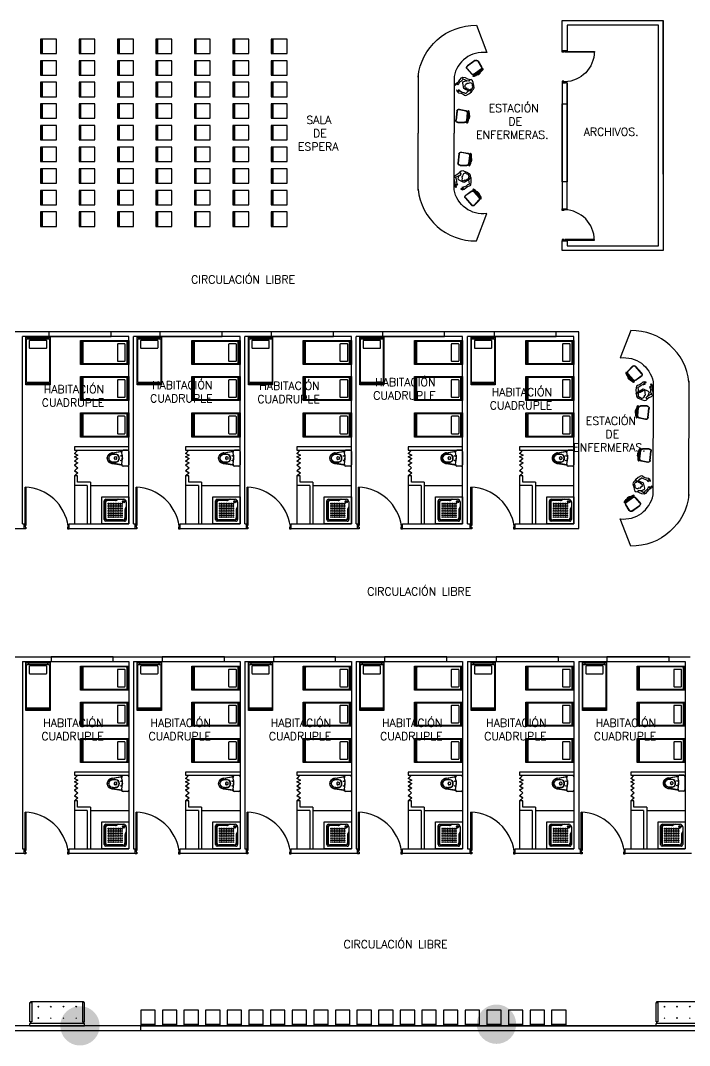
# Model space of a CAD drawing. Header units: metres. Extents: x -24 to 527, y -154 to 95.
# Drawn here: x 165.71 to 186.59, y -107.07 to -75.06 of the extents above; entities that cross this region are included whole.
import ezdxf

# ---------------------------------------------------------------- set-up
doc = ezdxf.new("R2010")
doc.units = ezdxf.units.M
doc.header["$MEASUREMENT"] = 0
for name, color, linetype in [('AN-TEXTO', 3, 'Continuous'), ('AR-MOBILIRIO', 1, 'Continuous'), ('AR-MUROS', 6, 'Continuous'), ('AR-PUERTAS', 2, 'Continuous'), ('AR-VENTANAS', 2, 'Continuous'), ('MOBILIARIO', 42, 'Continuous')]:
    doc.layers.add(name, color=color, linetype=linetype)
doc.layers.add('EQUIPO', color=1, linetype='Continuous', lineweight=0)
doc.styles.add('REGULAR-2.5', font='romans.shx', dxfattribs={"height": 2.5})

# ---------------------------------------------------------------- blocks, each defined once
blk = doc.blocks.new('AR-ESTACION DE ENFERMERAS')
at = {"layer": 'AR-MOBILIRIO'}
for p, q in [((-1.792, 3.363), (-1.792, 1.567)), ((-0.584, 2.259), (-0.616, 1.969)), ((-0.575, 2.257), (-0.606, 1.968)), ((-0.508, 2.307), (-0.304, 2.266)), ((-0.506, 2.317), (-0.302, 2.276)), ((-0.258, 2.205), (-0.286, 1.956)), ((-0.248, 2.203), (-0.276, 1.955)), ((-0.234, 2.041), (-0.266, 2.044)), ((-0.235, 2.036), (-0.266, 2.039)), ((-0.253, 2.118), (-0.262, 2.039)), ((-0.229, 2.075), (-0.262, 2.079)), ((-0.226, 2.115), (-0.258, 2.119)), ((-0.226, 2.11), (-0.258, 2.114)), ((-0.248, 2.118), (-0.257, 2.038)), ((-0.243, 2.117), (-0.252, 2.038)), ((-0.238, 2.117), (-0.247, 2.037)), ((-0.233, 2.116), (-0.242, 2.037)), ((-0.228, 2.116), (-0.237, 2.036)), ((-0.551, 1.905), (-0.343, 1.905)), ((-0.551, 1.895), (-0.343, 1.895)), ((-1.792, -0.23), (-1.792, 1.566)), ((-0.44, 0.968), (-0.236, 0.927)), ((-0.438, 0.977), (-0.235, 0.937)), ((-0.517, 0.919), (-0.549, 0.63)), ((-0.507, 0.918), (-0.539, 0.629)), ((-0.191, 0.865), (-0.218, 0.616)), ((-0.181, 0.864), (-0.208, 0.615)), ((-0.167, 0.697), (-0.199, 0.7)), ((-0.166, 0.702), (-0.198, 0.705)), ((-0.185, 0.779), (-0.194, 0.7)), ((-0.161, 0.736), (-0.194, 0.74)), ((-0.158, 0.771), (-0.191, 0.775)), ((-0.158, 0.776), (-0.19, 0.78)), ((-0.18, 0.779), (-0.189, 0.699)), ((-0.175, 0.778), (-0.184, 0.698)), ((-0.17, 0.777), (-0.179, 0.698)), ((-0.165, 0.777), (-0.174, 0.697)), ((-0.16, 0.776), (-0.169, 0.697)), ((-0.483, 0.566), (-0.275, 0.566)), ((-0.483, 0.556), (-0.275, 0.556)), ((-0.307, -0.367), (-0.138, -0.245)), ((-0.301, -0.375), (-0.132, -0.254)), ((-0.056, -0.262), (0.108, -0.451)), ((-0.048, -0.255), (0.115, -0.445)), ((0.032, -0.299), (0.007, -0.32)), ((0.035, -0.302), (0.011, -0.323)), ((0.011, -0.316), (0.063, -0.377)), ((0.015, -0.313), (0.067, -0.374)), ((0.019, -0.31), (0.071, -0.37)), ((0.022, -0.307), (0.075, -0.367)), ((0.026, -0.303), (0.078, -0.364)), ((0.03, -0.3), (0.082, -0.361)), ((-0.317, -0.464), (-0.126, -0.684)), ((-0.31, -0.458), (-0.119, -0.678)), ((-0.035, -0.68), (0.106, -0.527)), ((-0.028, -0.687), (0.113, -0.534)), ((0.059, -0.328), (0.034, -0.35)), ((0.081, -0.355), (0.056, -0.376)), ((0.084, -0.359), (0.06, -0.38))]:
    blk.add_line(p, q, dxfattribs=at)
at = {"layer": 'AR-MOBILIRIO', "linetype": 'ByBlock'}
for p, q in [((-0.539, 0.304), (-0.499, 0.332)), ((-0.453, 0.374), (-0.499, 0.332)), ((-0.499, 0.332), (-0.467, 0.322)), ((-0.467, 0.322), (-0.454, 0.293)), ((-0.39, 0.387), (-0.453, 0.374)), ((-0.34, 0.369), (-0.39, 0.387)), ((-0.261, 0.333), (-0.34, 0.369)), ((-0.186, 0.298), (-0.261, 0.333)), ((-0.672, 0.172), (-0.662, 0.218)), ((-0.652, 0.09), (-0.672, 0.172)), ((-0.662, 0.218), (-0.609, 0.269)), ((-0.632, 0.021), (-0.652, 0.09)), ((-0.642, 0.191), (-0.61, 0.17)), ((-0.637, -0.018), (-0.632, 0.021)), ((-0.612, 0.191), (-0.63, 0.185)), ((-0.559, 0.213), (-0.612, 0.191)), ((-0.61, 0.17), (-0.602, 0.118)), ((-0.609, 0.269), (-0.539, 0.304)), ((-0.602, 0.118), (-0.598, 0.08)), ((-0.598, 0.08), (-0.597, 0.04)), ((-0.597, 0.04), (-0.581, -0.004)), ((-0.494, 0.247), (-0.559, 0.213)), ((-0.546, 0.126), (-0.532, 0.191)), ((-0.515, 0.095), (-0.546, 0.126)), ((-0.532, 0.191), (-0.499, 0.25)), ((-0.361, 0.023), (-0.515, 0.095)), ((-0.454, 0.293), (-0.494, 0.247)), ((-0.405, 0.23), (-0.431, 0.203)), ((-0.431, 0.203), (-0.422, 0.15)), ((-0.422, 0.15), (-0.424, 0.105)), ((-0.424, 0.105), (-0.393, 0.085)), ((-0.399, 0.259), (-0.405, 0.23)), ((-0.378, 0.293), (-0.399, 0.259)), ((-0.393, 0.085), (-0.372, 0.064)), ((-0.336, 0.314), (-0.378, 0.293)), ((-0.315, 0.048), (-0.361, 0.023)), ((-0.345, 0.093), (-0.332, 0.111)), ((-0.342, 0.066), (-0.345, 0.093)), ((-0.308, 0.319), (-0.336, 0.314)), ((-0.332, 0.111), (-0.305, 0.09)), ((-0.218, 0.103), (-0.315, 0.048)), ((-0.279, 0.296), (-0.308, 0.319)), ((-0.305, 0.09), (-0.279, 0.108)), ((-0.259, 0.282), (-0.279, 0.296)), ((-0.279, 0.108), (-0.274, 0.131)), ((-0.274, 0.131), (-0.246, 0.132)), ((-0.232, 0.285), (-0.259, 0.282)), ((-0.246, 0.132), (-0.245, 0.15)), ((-0.245, 0.15), (-0.215, 0.138)), ((-0.224, 0.256), (-0.232, 0.285)), ((-0.21, 0.253), (-0.224, 0.256)), ((-0.221, 0.189), (-0.204, 0.206)), ((-0.202, 0.173), (-0.221, 0.189)), ((-0.215, 0.138), (-0.202, 0.173)), ((-0.177, 0.16), (-0.215, 0.104)), ((-0.215, 0.104), (-0.212, 0.039)), ((-0.212, 0.039), (-0.204, -0.009)), ((-0.204, 0.206), (-0.21, 0.253)), ((-0.159, 0.255), (-0.186, 0.298)), ((-0.14, 0.157), (-0.177, 0.16)), ((-0.156, 0.209), (-0.159, 0.255)), ((-0.138, 0.158), (-0.156, 0.209)), ((-0.151, -0.059), (-0.134, 0.052)), ((-0.134, 0.052), (-0.14, 0.157)), ((-0.641, -0.082), (-0.637, -0.018)), ((-0.61, -0.141), (-0.641, -0.082)), ((-0.605, -0.034), (-0.614, -0.07)), ((-0.614, -0.07), (-0.609, -0.106)), ((-0.605, -0.119), (-0.61, -0.141)), ((-0.609, -0.106), (-0.605, -0.119)), ((-0.591, -0.033), (-0.605, -0.034)), ((-0.571, -0.055), (-0.591, -0.033)), ((-0.581, -0.004), (-0.565, -0.044)), ((-0.565, -0.044), (-0.571, -0.055)), ((-0.44, -0.172), (-0.457, -0.176)), ((-0.457, -0.176), (-0.457, -0.186)), ((-0.457, -0.186), (-0.403, -0.199)), ((-0.397, -0.174), (-0.44, -0.172)), ((-0.386, -0.119), (-0.427, -0.13)), ((-0.427, -0.13), (-0.426, -0.136)), ((-0.426, -0.136), (-0.387, -0.146)), ((-0.403, -0.199), (-0.354, -0.185)), ((-0.38, -0.153), (-0.397, -0.174)), ((-0.387, -0.146), (-0.38, -0.153)), ((-0.347, -0.113), (-0.386, -0.119)), ((-0.354, -0.185), (-0.308, -0.141)), ((-0.297, -0.089), (-0.347, -0.113)), ((-0.308, -0.141), (-0.247, -0.104)), ((-0.252, -0.053), (-0.297, -0.089)), ((-0.208, -0.033), (-0.252, -0.053)), ((-0.247, -0.104), (-0.185, -0.084)), ((-0.2, -0.03), (-0.208, -0.033)), ((-0.204, -0.009), (-0.2, -0.03)), ((-0.185, -0.084), (-0.151, -0.059))]:
    blk.add_line(p, q, dxfattribs=at)
at = {"layer": 'AR-MOBILIRIO'}
for points in [[(-1.792, 3.317, -0.388962), (0.028, 4.934), (0.354, 4.08, 0.39649), (-0.672, 3.332), (-0.671, 1.567)], [(-1.792, -0.184, 0.388962), (0.028, -1.801), (0.354, -0.947, -0.39649), (-0.672, -0.199), (-0.671, 1.566)]]:
    blk.add_lwpolyline(points, format="xyb", dxfattribs=at)
at = {"layer": 'AR-MOBILIRIO', "linetype": 'ByBlock'}
for points in [[(-0.626, 3.064), (-0.648, 3.054), (-0.619, 3.115), (-0.566, 3.15), (-0.531, 3.17), (-0.488, 3.228), (-0.436, 3.294), (-0.393, 3.313), (-0.32, 3.302), (-0.25, 3.267), (-0.204, 3.253), (-0.142, 3.242)], [(-0.204, 3.253), (-0.192, 3.221), (-0.208, 3.193), (-0.268, 3.197), (-0.335, 3.228), (-0.385, 3.257), (-0.4, 3.268), (-0.402, 3.281), (-0.399, 3.243), (-0.436, 3.205), (-0.464, 3.179), (-0.496, 3.154), (-0.521, 3.115), (-0.543, 3.078), (-0.556, 3.076), (-0.55, 3.105), (-0.559, 3.115), (-0.593, 3.101), (-0.619, 3.075), (-0.626, 3.064)], [(-0.216, 2.89), (-0.318, 2.934), (-0.366, 2.956), (-0.401, 3.122), (-0.396, 3.165), (-0.336, 3.194), (-0.269, 3.202)], [(-0.124, 2.86), (-0.094, 2.906), (-0.059, 2.935), (-0.041, 2.983), (-0.058, 3.064), (-0.078, 3.148), (-0.094, 3.199), (-0.142, 3.242)], [(-0.582, 2.911), (-0.591, 2.906), (-0.568, 2.855), (-0.527, 2.824), (-0.464, 2.815), (-0.398, 2.789), (-0.345, 2.751), (-0.304, 2.739), (-0.205, 2.793), (-0.126, 2.861), (-0.145, 2.892), (-0.214, 2.889)], [(-0.214, 2.889), (-0.263, 2.847), (-0.297, 2.812), (-0.311, 2.796), (-0.318, 2.8), (-0.36, 2.823), (-0.417, 2.837), (-0.466, 2.862), (-0.494, 2.89), (-0.527, 2.916), (-0.532, 2.911), (-0.516, 2.874), (-0.518, 2.864), (-0.545, 2.865), (-0.569, 2.9), (-0.582, 2.911)], [(-0.32, 2.966), (-0.301, 2.985), (-0.278, 2.986), (-0.279, 2.951), (-0.248, 2.942), (-0.227, 2.951), (-0.21, 2.93), (-0.194, 2.94), (-0.187, 2.909), (-0.15, 2.92), (-0.149, 2.945), (-0.126, 2.942), (-0.092, 2.975), (-0.098, 2.987), (-0.079, 3.012), (-0.098, 3.031), (-0.099, 3.056), (-0.098, 3.093), (-0.119, 3.112), (-0.162, 3.133), (-0.201, 3.129), (-0.228, 3.116), (-0.265, 3.121), (-0.302, 3.081), (-0.339, 3.055), (-0.336, 3.019), (-0.34, 2.99)]]:
    blk.add_lwpolyline(points, dxfattribs=at)
at = {"layer": 'AR-MOBILIRIO'}
for centre, radius, start, end in [((-0.871, 2.148), 0.646, 336.7176, 10.5405), ((-0.206, 2.055), 0.0305, 272.5051, 304.8395), ((-0.202, 2.089), 0.0305, 42.2784, 74.6625), ((-0.804, 0.809), 0.646, 336.7176, 10.5405), ((-0.138, 0.716), 0.0305, 272.5051, 304.8395), ((-0.134, 0.75), 0.0305, 42.2784, 74.6625), ((-0.431, -0.75), 0.646, 23.8876, 57.7104), ((0.067, -0.299), 0.0305, 89.4483, 121.8325), ((0.089, -0.325), 0.0305, 319.675, 352.0095)]:
    blk.add_arc(centre, radius, start, end, dxfattribs=at)
at = {"layer": 'AR-MOBILIRIO', "extrusion": (0, 0, -1)}
for centre, major_axis, start_param, end_param in [((-0.518, 2.251), (0.0369, 0.0554), 4.232936, 5.879449), ((-0.518, 2.251), (0.0313, 0.0471), 4.232936, 5.879449), ((-0.314, 2.211), (0.0313, 0.0471), 5.879449, 7.375986), ((-0.314, 2.211), (0.0369, 0.0554), 5.879449, 7.375986), ((-0.55, 1.962), (0.0369, 0.0554), 2.568445, 4.232936), ((-0.55, 1.962), (0.0313, 0.0471), 2.568445, 4.232936), ((-0.342, 1.962), (0.0313, 0.0471), 1.092801, 2.568445), ((-0.342, 1.962), (0.0369, 0.0554), 1.092801, 2.568445), ((-0.451, 0.912), (0.0369, 0.0554), 4.232936, 5.879449), ((-0.451, 0.912), (0.0313, 0.0471), 4.232936, 5.879449), ((-0.247, 0.871), (0.0313, 0.0471), 5.879449, 7.375986), ((-0.247, 0.871), (0.0369, 0.0554), 5.879449, 7.375986), ((-0.482, 0.623), (0.0369, 0.0554), 2.568445, 4.232936), ((-0.482, 0.623), (0.0313, 0.0471), 2.568445, 4.232936), ((-0.274, 0.622), (0.0313, 0.0471), 1.092801, 2.568445), ((-0.274, 0.622), (0.0369, 0.0554), 1.092801, 2.568445), ((-0.099, -0.299), (-0.0156, 0.0647), 5.879449, 7.375986), ((-0.099, -0.299), (-0.0132, 0.055), 5.879449, 7.375986), ((-0.267, -0.421), (-0.0156, 0.0647), 4.232936, 5.879449), ((-0.267, -0.421), (-0.0132, 0.055), 4.232936, 5.879449), ((0.065, -0.488), (-0.0132, 0.055), 1.092801, 2.568445), ((0.065, -0.488), (-0.0156, 0.0647), 1.092801, 2.568445), ((-0.076, -0.641), (-0.0156, 0.0647), 2.568445, 4.232936), ((-0.076, -0.641), (-0.0132, 0.055), 2.568445, 4.232936)]:
    blk.add_ellipse(centre, major_axis=major_axis, ratio=1, start_param=start_param, end_param=end_param, dxfattribs=at)
at = {"layer": 'AR-MOBILIRIO'}
for centre, major_axis, start_param, end_param in [((-0.244, 2.078), (0.022, 0.194), 2.867658, 6.556557), ((-0.269, 2.081), (0.022, 0.194), 3.414965, 6.009251), ((-0.176, 0.739), (0.022, 0.194), 2.867658, 6.556557), ((-0.202, 0.741), (0.022, 0.194), 3.414965, 6.009251), ((0.047, -0.338), (-0.128, 0.148), 2.867658, 6.556557), ((0.027, -0.354), (-0.128, 0.148), 3.414965, 6.009251)]:
    blk.add_ellipse(centre, major_axis=major_axis, ratio=0.239226, start_param=start_param, end_param=end_param, dxfattribs=at)
for points in [[(-0.188, 2.03), (-0.185, 2.049), (-0.183, 2.068), (-0.18, 2.095), (-0.18, 2.102), (-0.179, 2.11)], [(-0.121, 0.691), (-0.118, 0.71), (-0.115, 0.729), (-0.113, 0.755), (-0.112, 0.763), (-0.112, 0.771)], [(0.119, -0.329), (0.108, -0.314), (0.095, -0.299), (0.078, -0.28), (0.072, -0.274), (0.067, -0.268)]]:
    blk.add_open_spline(points, degree=3, knots=[4.503628, 4.503628, 4.503628, 4.503628, 4.7924379, 4.7924379, 4.9095358, 4.9095358, 4.9095358, 4.9095358], dxfattribs=at)
at = {"layer": 'MOBILIARIO', "linetype": 'ByBlock'}
blk.add_line((-0.63, 0.185), (-0.642, 0.191), dxfattribs=at)
blk = doc.blocks.new('AR-ESTACION DE ENFERMERAS 1')
at = {"layer": 'AR-MOBILIRIO'}
for p, q in [((0.413, 4.588), (0.176, 4.418)), ((0.419, 4.58), (0.182, 4.41)), ((0.5, 4.563), (0.606, 4.384)), ((0.508, 4.568), (0.614, 4.389)), ((0.165, 4.32), (0.304, 4.165)), ((0.172, 4.327), (0.311, 4.172)), ((0.59, 4.309), (0.387, 4.163)), ((0.596, 4.301), (0.393, 4.155)), ((0.481, 4.179), (0.462, 4.205)), ((0.53, 4.247), (0.465, 4.201)), ((0.485, 4.181), (0.466, 4.208)), ((0.533, 4.243), (0.468, 4.197)), ((0.536, 4.239), (0.471, 4.193)), ((0.539, 4.235), (0.474, 4.189)), ((0.542, 4.231), (0.477, 4.185)), ((0.545, 4.227), (0.479, 4.18)), ((0.514, 4.201), (0.494, 4.228)), ((0.542, 4.222), (0.523, 4.248)), ((0.546, 4.225), (0.527, 4.251))]:
    blk.add_line(p, q, dxfattribs=at)
for centre, radius, start, end in [((0.139, 4.727), 0.646, 288.6156, 322.4385), ((0.542, 4.19), 0.0305, 354.1764, 26.5605), ((0.514, 4.17), 0.0305, 224.4031, 256.7375)]:
    blk.add_arc(centre, radius, start, end, dxfattribs=at)
at = {"layer": 'AR-MOBILIRIO', "extrusion": (0, 0, -1)}
for centre, major_axis, start_param, end_param in [((0.452, 4.534), (0.0659, 0.0096), 4.232936, 5.879449), ((0.452, 4.534), (0.056, 0.0081), 4.232936, 5.879449), ((0.215, 4.364), (0.0659, 0.0096), 2.568445, 4.232936), ((0.215, 4.364), (0.056, 0.0081), 2.568445, 4.232936), ((0.354, 4.209), (0.0659, 0.0096), 1.092801, 2.568445), ((0.354, 4.209), (0.056, 0.0081), 1.092801, 2.568445), ((0.557, 4.355), (0.056, 0.0081), 5.879449, 7.375986), ((0.557, 4.355), (0.0659, 0.0096), 5.879449, 7.375986)]:
    blk.add_ellipse(centre, major_axis=major_axis, ratio=1, start_param=start_param, end_param=end_param, dxfattribs=at)
at = {"layer": 'AR-MOBILIRIO'}
for centre, start_param, end_param in [((0.506, 4.214), 2.867658, 6.556557), ((0.491, 4.234), 3.414965, 6.009251)]:
    blk.add_ellipse(centre, major_axis=(0.159, 0.113), ratio=0.239226, start_param=start_param, end_param=end_param, dxfattribs=at)
blk.add_open_spline([(0.507, 4.141), (0.523, 4.151), (0.539, 4.162), (0.561, 4.178), (0.567, 4.182), (0.573, 4.187)], degree=3, knots=[4.503628, 4.503628, 4.503628, 4.503628, 4.7924379, 4.7924379, 4.9095358, 4.9095358, 4.9095358, 4.9095358], dxfattribs=at)
at = {"layer": 'AR-MOBILIRIO', "color": 1}
blk.add_blockref('AR-ESTACION DE ENFERMERAS', (0.431, 0.75), dxfattribs=at)
blk = doc.blocks.new('silla')
for points in [[(-0.225, -0.023), (0.225, -0.023), (0.225, 0.023), (-0.225, 0.023)], [(-0.225, -0.473), (0.225, -0.473), (0.225, -0.023), (-0.225, -0.023)]]:
    blk.add_lwpolyline(points, close=True)
blk = doc.blocks.new('*U134')
at = {"layer": 'AR-MOBILIRIO', "rotation": 90}
blk.add_blockref('silla', (-0.225, 0), dxfattribs=at)
blk = doc.blocks.new('*U141')
at = {"layer": 'AR-MUROS', "color": 0, "linetype": 'ByBlock', "lineweight": -2}
for p in [(0, 5.4), (1.2, 5.4), (2.4, 5.4), (3.6, 5.4), (4.8, 5.4), (6, 5.4), (7.2, 5.4), (0, 4.725), (1.2, 4.725), (2.4, 4.725), (3.6, 4.725), (4.8, 4.725), (6, 4.725), (7.2, 4.725), (0, 4.05), (1.2, 4.05), (2.4, 4.05), (3.6, 4.05), (4.8, 4.05), (6, 4.05), (7.2, 4.05), (0, 3.375), (1.2, 3.375), (2.4, 3.375), (3.6, 3.375), (4.8, 3.375), (6, 3.375), (7.2, 3.375), (0, 2.7), (1.2, 2.7), (2.4, 2.7), (3.6, 2.7), (4.8, 2.7), (6, 2.7), (7.2, 2.7), (0, 2.025), (1.2, 2.025), (2.4, 2.025), (3.6, 2.025), (4.8, 2.025), (6, 2.025), (7.2, 2.025), (0, 1.35), (1.2, 1.35), (2.4, 1.35), (3.6, 1.35), (4.8, 1.35), (6, 1.35), (7.2, 1.35), (0, 0.675), (1.2, 0.675), (2.4, 0.675), (3.6, 0.675), (4.8, 0.675), (6, 0.675), (7.2, 0.675), (0, 0), (1.2, 0), (2.4, 0), (3.6, 0), (4.8, 0), (6, 0), (7.2, 0)]:
    blk.add_blockref('*U134', p, dxfattribs=at)
blk = doc.blocks.new('31643339')
at = {"layer": 'AR-MOBILIRIO'}
for p, q in [((0.038, 0.5), (0.038, -0.5)), ((1.95, 0.5), (1.95, -0.5)), ((0.038, 0.4), (0.087, 0.4)), ((1.9, 0.4), (1.95, 0.4)), ((0.038, -0.4), (0.087, -0.4)), ((1.9, -0.4), (1.95, -0.4))]:
    blk.add_line(p, q, dxfattribs=at)
blk.add_lwpolyline([(0, -0.5), (0, 0.5), (2, 0.5), (2, -0.5)], close=True, dxfattribs=at)
for points in [[(1.87, 0.475, -0.414214), (1.9, 0.445), (1.9, -0.445, -0.414214), (1.87, -0.475), (0.117, -0.475, -0.414214), (0.087, -0.445), (0.087, 0.445, -0.414214), (0.117, 0.475)], [(0.15, -0.332, 0.414214), (0.18, -0.362), (0.447, -0.362, 0.414214), (0.477, -0.332), (0.477, 0.333, 0.414214), (0.447, 0.363), (0.18, 0.363, 0.414214), (0.15, 0.333)]]:
    blk.add_lwpolyline(points, format="xyb", close=True, dxfattribs=at)
blk = doc.blocks.new('AR-PUERTA 2')
at = {"layer": 'AR-PUERTAS', "linetype": 'Continuous'}
for points in [[(-1.354, -0.058), (-1.354, -0.008), (-1.329, -0.008), (-1.329, 0.042), (-1.379, 0.042), (-1.379, -0.058)], [(-0.029, -0.008), (-0.029, 0.042), (0.021, 0.042), (0.021, -0.058), (-0.004, -0.058), (-0.004, -0.008)], [(-0.004, -0.058), (-0.004, -1.258), (-0.029, -1.258), (-0.029, -0.058)]]:
    blk.add_lwpolyline(points, close=True, dxfattribs=at)
blk.add_arc((0.061, 0.169), 1.428, 188.1236, 267.3924, dxfattribs=at)
blk = doc.blocks.new('*U130')
at = {"layer": 'AR-MOBILIRIO', "rotation": 90}
blk.add_blockref('silla', (-0.225, 0), dxfattribs=at)
blk = doc.blocks.new('*U131')
at = {"layer": 'AR-MUROS', "color": 0, "linetype": 'ByBlock', "lineweight": -2}
for p in [(0, 12.825), (0, 12.15), (0, 11.475), (0, 10.8), (0, 10.125), (0, 9.45), (0, 8.775), (0, 8.1), (0, 7.425), (0, 6.75), (0, 6.075), (0, 5.4), (0, 4.725), (0, 4.05), (0, 3.375), (0, 2.7), (0, 2.025), (0, 1.35), (0, 0.675), (0, 0)]:
    blk.add_blockref('*U130', p, dxfattribs=at)
blk = doc.blocks.new('AR-PUERTA 1')
at = {"layer": 'AR-PUERTAS', "linetype": 'Continuous'}
for points in [[(0.954, 0.033), (0.954, 0.958), (0.929, 0.958), (0.929, 0.033)], [(0.004, 0.058), (0.004, 0.008), (0.029, 0.008), (0.029, -0.042), (-0.021, -0.042), (-0.021, 0.058)], [(0.929, 0.008), (0.929, -0.042), (0.979, -0.042), (0.979, 0.058), (0.954, 0.058), (0.954, 0.008)]]:
    blk.add_lwpolyline(points, close=True, dxfattribs=at)
blk.add_arc((0.954, 0.008), 0.949, 89.9989, 178.4932, dxfattribs=at)
blk = doc.blocks.new('mueb')
at = {"layer": 'AR-MOBILIRIO'}
for p, q in [((354.197, 187.284), (354.197, 187.21)), ((355.897, 187.284), (354.197, 187.284)), ((355.897, 187.284), (355.897, 187.21)), ((354.197, 187.21), (355.897, 187.21)), ((354.251, 187.161), (354.197, 187.161)), ((354.197, 187.161), (354.197, 186.556)), ((354.224, 187.21), (354.224, 187.161)), ((354.251, 186.556), (354.251, 187.161)), ((354.468, 187.058), (354.444, 187.033)), ((354.468, 187.033), (354.444, 187.058)), ((354.859, 187.058), (354.834, 187.033)), ((354.859, 187.033), (354.834, 187.058)), ((355.232, 187.033), (355.257, 187.058)), ((355.232, 187.058), (355.257, 187.033)), ((355.623, 187.033), (355.647, 187.058)), ((355.623, 187.058), (355.647, 187.033)), ((355.842, 187.161), (355.897, 187.161)), ((355.842, 186.556), (355.842, 187.161)), ((355.87, 187.21), (355.87, 187.161)), ((355.897, 187.161), (355.897, 186.556)), ((354.468, 186.67), (354.444, 186.695)), ((354.468, 186.695), (354.444, 186.67)), ((354.859, 186.695), (354.834, 186.67)), ((354.859, 186.67), (354.834, 186.695)), ((355.232, 186.67), (355.257, 186.695)), ((355.232, 186.695), (355.257, 186.67)), ((355.623, 186.695), (355.647, 186.67)), ((355.623, 186.67), (355.647, 186.695)), ((354.197, 186.556), (354.251, 186.556)), ((354.197, 186.556), (354.251, 186.556)), ((354.224, 186.556), (354.224, 186.52)), ((354.224, 186.556), (354.224, 186.52)), ((355.87, 186.52), (354.224, 186.52)), ((355.897, 186.556), (355.842, 186.556)), ((355.87, 186.556), (355.87, 186.52))]:
    blk.add_line(p, q, dxfattribs=at)
blk = doc.blocks.new('AR-PUERTA ACORDION')
at = {"layer": 'AR-PUERTAS'}
blk.add_lwpolyline([(-0.386, 0.049), (-0.288, -0.046), (-0.235, 0.057), (-0.185, -0.044), (-0.129, 0.054), (-0.046, -0.045), (0.01, 0.056), (0.073, -0.046), (0.158, 0.053), (0.252, -0.046), (0.317, 0.054), (0.41, -0.047), (0.41, -0.054), (0.318, 0.046), (0.253, -0.054), (0.158, 0.046), (0.072, -0.054), (0.01, 0.046), (-0.045, -0.054), (-0.128, 0.046), (-0.185, -0.054), (-0.235, 0.046), (-0.287, -0.054), (-0.39, 0.046)], close=True, dxfattribs=at)
blk = doc.blocks.new('A$C05366594')
at = {"layer": 'AR-MOBILIRIO', "linetype": 'Continuous'}
for p, q in [((0, 0), (0, 0.72)), ((0, 0.72), (0.72, 0.72)), ((0.068, 0.113), (0.068, 0.608)), ((0.09, 0.563), (0.09, 0.158)), ((0.113, 0.653), (0.585, 0.653)), ((0.367, 0.63), (0.158, 0.63)), ((0.428, 0.653), (0.397, 0.637)), ((0.653, 0.585), (0.653, 0.113)), ((0.72, 0.72), (0.72, 0)), ((0.63, 0.367), (0.63, 0.158)), ((0.653, 0.428), (0.637, 0.397)), ((0.72, 0), (0, 0)), ((0.608, 0.068), (0.113, 0.068)), ((0.563, 0.09), (0.158, 0.09))]:
    blk.add_line(p, q, dxfattribs=at)
at = {"layer": 'AR-MOBILIRIO', "color": 250}
for p, q in [((0.104, 0.563), (0.104, 0.158)), ((0.367, 0.617), (0.158, 0.617)), ((0.458, 0.653), (0.403, 0.625)), ((0.617, 0.367), (0.617, 0.158)), ((0.653, 0.458), (0.625, 0.403)), ((0.563, 0.104), (0.158, 0.104))]:
    blk.add_line(p, q, dxfattribs=at)
at = {"layer": 'AR-MOBILIRIO', "linetype": 'Continuous'}
for centre, major_axis, start_param, end_param in [((0.113, 0.608), (0.0318, 0.0318), 0.785398, 2.356194), ((0.158, 0.563), (0.0477, 0.0477), 0.785398, 2.356194), ((0.367, 0.698), (0.0477, 0.0477), 3.926991, 4.390638), ((0.585, 0.585), (0.0477, 0.0477), 5.497787, 7.068583), ((0.698, 0.367), (-0.0477, 0.0477), 0.321751, 0.785398), ((0.113, 0.113), (-0.0318, 0.0318), 0.785398, 2.356194), ((0.158, 0.158), (-0.0477, 0.0477), 0.785398, 2.356194), ((0.158, 0.158), (-0.0477, 0.0477), 0.785398, 2.356194), ((0.563, 0.158), (0.0477, 0.0477), 3.926991, 5.497787), ((0.608, 0.113), (-0.0318, 0.0318), 2.356194, 3.926991)]:
    blk.add_ellipse(centre, major_axis=major_axis, ratio=1, start_param=start_param, end_param=end_param, dxfattribs=at)
at = {"layer": 'AR-MOBILIRIO', "color": 250}
for centre, major_axis, start_param, end_param in [((0.158, 0.563), (-0.0382, 0.0382), -0.785398, 0.785398), ((0.18, 0.54), (-0.00636, 0.00636), -0.785398, 5.497787), ((0.225, 0.54), (0.00636, 0.00636), 0.785398, 7.068583), ((0.27, 0.54), (0.00636, 0.00636), 0.785398, 7.068583), ((0.315, 0.54), (-0.00636, 0.00636), -0.785398, 5.497787), ((0.36, 0.54), (-0.00636, 0.00636), -0.785398, 5.497787), ((0.367, 0.698), (0.0573, 0.0573), 3.926991, 4.390638), ((0.405, 0.54), (-0.00636, 0.00636), -0.785398, 5.497787), ((0.45, 0.54), (0.00636, 0.00636), 0.785398, 7.068583), ((0.495, 0.54), (0.00636, 0.00636), 0.785398, 7.068583), ((0.54, 0.54), (-0.00636, 0.00636), -0.785398, 5.497787), ((0.585, 0.585), (0.0223, 0.0223), 0.785398, 7.068583), ((0.585, 0.585), (-0.00955, 0.00955), -0.785398, 5.497787), ((0.576, 0.585), (0.00286, 0.00286), 0.785398, 7.068583), ((0.581, 0.592), (0.00286, 0.00286), 0.785398, 7.068583), ((0.581, 0.578), (0.00286, 0.00286), 0.785398, 7.068583), ((0.589, 0.592), (0.00286, 0.00286), 0.785398, 7.068583), ((0.589, 0.578), (0.00286, 0.00286), 0.785398, 7.068583), ((0.594, 0.585), (0.00286, 0.00286), 0.785398, 7.068583), ((0.18, 0.495), (-0.00636, 0.00636), -0.785398, 5.497787), ((0.18, 0.45), (-0.00636, 0.00636), -0.785398, 5.497787), ((0.18, 0.405), (-0.00636, 0.00636), -0.785398, 5.497787), ((0.18, 0.36), (-0.00636, 0.00636), -0.785398, 5.497787), ((0.18, 0.315), (-0.00636, 0.00636), -0.785398, 5.497787), ((0.18, 0.27), (-0.00636, 0.00636), -0.785398, 5.497787), ((0.225, 0.495), (0.00636, 0.00636), 0.785398, 7.068583), ((0.225, 0.45), (0.00636, 0.00636), 0.785398, 7.068583), ((0.225, 0.405), (0.00636, 0.00636), 0.785398, 7.068583), ((0.225, 0.36), (0.00636, 0.00636), 0.785398, 7.068583), ((0.225, 0.315), (0.00636, 0.00636), 0.785398, 7.068583), ((0.225, 0.27), (0.00636, 0.00636), 0.785398, 7.068583), ((0.27, 0.495), (0.00636, 0.00636), 0.785398, 7.068583), ((0.27, 0.45), (0.00636, 0.00636), 0.785398, 7.068583), ((0.27, 0.405), (0.00636, 0.00636), 0.785398, 7.068583), ((0.27, 0.36), (0.00636, 0.00636), 0.785398, 7.068583), ((0.27, 0.315), (0.00636, 0.00636), 0.785398, 7.068583), ((0.27, 0.27), (0.00636, 0.00636), 0.785398, 7.068583), ((0.315, 0.495), (-0.00636, 0.00636), -0.785398, 5.497787), ((0.315, 0.45), (-0.00636, 0.00636), -0.785398, 5.497787), ((0.315, 0.36), (-0.00636, 0.00636), -0.785398, 5.497787), ((0.315, 0.315), (-0.00636, 0.00636), -0.785398, 5.497787), ((0.315, 0.27), (-0.00636, 0.00636), -0.785398, 5.497787), ((0.315, 0.405), (-0.00636, 0.00636), -0.785398, 5.497787), ((0.36, 0.495), (-0.00636, 0.00636), -0.785398, 5.497787), ((0.36, 0.45), (-0.00636, 0.00636), -0.785398, 5.497787), ((0.36, 0.405), (-0.00636, 0.00636), -0.785398, 5.497787), ((0.36, 0.36), (-0.00636, 0.00636), -0.785398, 5.497787), ((0.36, 0.315), (-0.00636, 0.00636), -0.785398, 5.497787), ((0.36, 0.27), (-0.00636, 0.00636), -0.785398, 5.497787), ((0.405, 0.495), (-0.00636, 0.00636), -0.785398, 5.497787), ((0.405, 0.45), (-0.00636, 0.00636), -0.785398, 5.497787), ((0.405, 0.405), (-0.00636, 0.00636), -0.785398, 5.497787), ((0.405, 0.36), (-0.00636, 0.00636), -0.785398, 5.497787), ((0.405, 0.315), (-0.00636, 0.00636), -0.785398, 5.497787), ((0.405, 0.27), (-0.00636, 0.00636), -0.785398, 5.497787), ((0.45, 0.495), (0.00636, 0.00636), 0.785398, 7.068583), ((0.45, 0.45), (0.00636, 0.00636), 0.785398, 7.068583), ((0.45, 0.405), (0.00636, 0.00636), 0.785398, 7.068583), ((0.45, 0.36), (0.00636, 0.00636), 0.785398, 7.068583), ((0.45, 0.315), (0.00636, 0.00636), 0.785398, 7.068583), ((0.45, 0.27), (0.00636, 0.00636), 0.785398, 7.068583), ((0.495, 0.495), (0.00636, 0.00636), 0.785398, 7.068583), ((0.495, 0.45), (0.00636, 0.00636), 0.785398, 7.068583), ((0.495, 0.405), (0.00636, 0.00636), 0.785398, 7.068583), ((0.495, 0.36), (0.00636, 0.00636), 0.785398, 7.068583), ((0.495, 0.315), (0.00636, 0.00636), 0.785398, 7.068583), ((0.495, 0.27), (0.00636, 0.00636), 0.785398, 7.068583), ((0.54, 0.495), (-0.00636, 0.00636), -0.785398, 5.497787), ((0.54, 0.45), (-0.00636, 0.00636), -0.785398, 5.497787), ((0.54, 0.36), (-0.00636, 0.00636), -0.785398, 5.497787), ((0.54, 0.315), (-0.00636, 0.00636), -0.785398, 5.497787), ((0.54, 0.27), (-0.00636, 0.00636), -0.785398, 5.497787), ((0.54, 0.405), (-0.00636, 0.00636), -0.785398, 5.497787), ((0.698, 0.367), (-0.0573, 0.0573), 0.321751, 0.785398), ((0.158, 0.158), (-0.0382, 0.0382), 0.785398, 2.356194), ((0.158, 0.158), (0.0382, 0.0382), 2.356194, 3.926991), ((0.18, 0.225), (-0.00636, 0.00636), -0.785398, 5.497787), ((0.18, 0.18), (-0.00636, 0.00636), -0.785398, 5.497787), ((0.225, 0.225), (0.00636, 0.00636), 0.785398, 7.068583), ((0.225, 0.18), (0.00636, 0.00636), 0.785398, 7.068583), ((0.27, 0.225), (0.00636, 0.00636), 0.785398, 7.068583), ((0.27, 0.18), (0.00636, 0.00636), 0.785398, 7.068583), ((0.315, 0.225), (-0.00636, 0.00636), -0.785398, 5.497787), ((0.315, 0.18), (-0.00636, 0.00636), -0.785398, 5.497787), ((0.36, 0.225), (-0.00636, 0.00636), -0.785398, 5.497787), ((0.36, 0.18), (-0.00636, 0.00636), -0.785398, 5.497787), ((0.405, 0.225), (-0.00636, 0.00636), -0.785398, 5.497787), ((0.405, 0.18), (-0.00636, 0.00636), -0.785398, 5.497787), ((0.45, 0.225), (0.00636, 0.00636), 0.785398, 7.068583), ((0.45, 0.18), (0.00636, 0.00636), 0.785398, 7.068583), ((0.495, 0.225), (0.00636, 0.00636), 0.785398, 7.068583), ((0.495, 0.18), (0.00636, 0.00636), 0.785398, 7.068583), ((0.54, 0.225), (-0.00636, 0.00636), -0.785398, 5.497787), ((0.54, 0.18), (-0.00636, 0.00636), -0.785398, 5.497787), ((0.563, 0.158), (0.0382, 0.0382), 3.926991, 5.497787)]:
    blk.add_ellipse(centre, major_axis=major_axis, ratio=1, start_param=start_param, end_param=end_param, dxfattribs=at)
blk = doc.blocks.new('1p-toppiece')
at = {"layer": 'AR-MOBILIRIO'}
for p, q in [((-0.532, 0.174), (-0.265, 0.22)), ((-0.232, 0.219), (-0.531, 0.169)), ((-0.485, 0.003), (-0.485, 0.003)), ((-0.485, 0.003), (-0.485, 0.003)), ((-0.485, 0.003), (-0.485, 0.003)), ((-0.485, 0.003), (-0.485, 0.003)), ((-0.485, 0.003), (-0.485, 0.003)), ((-0.485, 0.003), (-0.485, 0.003)), ((-0.485, 0.003), (-0.485, 0.003)), ((-0.485, 0.003), (-0.485, 0.003)), ((-0.406, 0.039), (-0.443, 0.044)), ((-0.232, 0.22), (-0.232, 0.195)), ((-0.205, 0.008), (-0.232, 0.195)), ((-0.218, 0.098), (-0.218, 0.003)), ((-0.218, -0.093), (-0.218, 0.003)), ((-0.047, 0.26), (-0.192, 0.26)), ((-0.007, 0.22), (-0.007, -0.214)), ((-0.532, -0.169), (-0.265, -0.215)), ((-0.232, -0.214), (-0.531, -0.163)), ((-0.406, -0.034), (-0.443, -0.039)), ((-0.232, -0.189), (-0.205, -0.003)), ((-0.232, -0.189), (-0.232, -0.214)), ((-0.047, -0.254), (-0.192, -0.254))]:
    blk.add_line(p, q, dxfattribs=at)
blk.add_lwpolyline([(-0.467, -0.009, 0.139005), (-0.464, -0.009, 0.107089), (-0.461, -0.006, 0.080212), (-0.46, -0.002, 0.06796), (-0.459, 0.003, 0.06796), (-0.46, 0.007, 0.080212), (-0.461, 0.011, 0.107089), (-0.464, 0.014, 0.139005), (-0.467, 0.015, 0.139005), (-0.47, 0.014, 0.107089), (-0.473, 0.011, 0.080212), (-0.474, 0.007, 0.06796), (-0.475, 0.003, 0.06796), (-0.474, -0.002, 0.080212), (-0.473, -0.006, 0.107089), (-0.47, -0.009, 0.139005)], format="xyb", close=True, dxfattribs=at)
for centre in [(-0.26, 0.078), (-0.26, -0.072)]:
    blk.add_circle(centre, 0.008, dxfattribs=at)
for centre, radius, start, end in [((-0.545, -0.004), 0.165, 137.5273, 177.8064), ((-0.545, 0.009), 0.165, 182.1936, 222.4727), ((-0.545, -0.004), 0.159, 137.1746, 177.7477), ((-0.545, 0.009), 0.159, 182.2523, 222.8254), ((-0.518, -0.034), 0.206, 106.927, 136.493), ((-0.541, -0.003), 0.122, 134.1142, 177.24), ((-0.541, 0.008), 0.122, 182.76, 225.8858), ((-0.518, -0.034), 0.2, 106.5054, 136.1127), ((-0.541, -0.003), 0.115, 133.4423, 177.1285), ((-0.541, 0.008), 0.115, 182.8715, 226.5577), ((-0.519, -0.031), 0.157, 102.7254, 132.8308), ((-0.52, -0.03), 0.15, 101.8667, 132.1155), ((-0.482, -0.117), 0.296, 99.7929, 108.8085), ((-0.482, -0.12), 0.292, 99.5848, 108.4322), ((-0.482, -0.148), 0.279, 90.6669, 104.9929), ((-0.482, -0.156), 0.281, 90.6819, 104.1933), ((-0.474, -0.297), 0.428, 81.7587, 91.4179), ((-0.488, -0.362), 0.487, 81.705, 89.6761), ((-0.434, 0.003), 0.0456, 126.1832, 180), ((-0.434, 0.003), 0.0456, 180, 233.8168), ((-0.447, 0.019), 0.025, 82.2348, 126.1832), ((-0.434, -0.002), 0.123, 44.007, 82.2929), ((-0.431, -0.004), 0.132, 44.3018, 82.295), ((-0.408, 0.024), 0.015, 13.7696, 82.2348), ((-0.495, 0.003), 0.105, 0, 13.7696), ((-0.495, 0.003), 0.105, 346.2304, 0), ((-0.46, 0.006), 0.138, 358.6352, 34.0042), ((-0.46, -0.001), 0.138, 325.9958, 1.3648), ((-0.441, 0.008), 0.132, 357.4666, 37.446), ((-0.441, -0.003), 0.132, 322.554, 2.5334), ((-0.24, 0.073), 0.15, 87.0389, 99.7929), ((-0.192, 0.22), 0.04, 90, 180), ((-0.244, 0.003), 0.04, 351.6776, 8.3142), ((-0.047, 0.22), 0.04, 0, 90), ((-0.518, 0.039), 0.206, 223.507, 253.073), ((-0.518, 0.039), 0.2, 223.8873, 253.4946), ((-0.519, 0.036), 0.157, 227.1692, 257.2746), ((-0.52, 0.036), 0.15, 227.8845, 258.1333), ((-0.482, 0.122), 0.296, 251.1915, 260.2071), ((-0.482, 0.125), 0.292, 251.5678, 260.4152), ((-0.482, 0.153), 0.279, 255.0071, 269.3331), ((-0.482, 0.161), 0.281, 255.8067, 269.3181), ((-0.488, 0.368), 0.487, 270.3239, 278.295), ((-0.474, 0.302), 0.428, 268.5821, 278.2413), ((-0.447, -0.014), 0.025, 233.8168, 277.7652), ((-0.434, 0.007), 0.123, 277.7071, 315.993), ((-0.431, 0.009), 0.132, 277.705, 315.6982), ((-0.408, -0.019), 0.015, 277.7652, 346.2304), ((-0.24, -0.067), 0.15, 260.2071, 272.966), ((-0.192, -0.214), 0.04, 180, 270), ((-0.047, -0.214), 0.04, 270, 360)]:
    blk.add_arc(centre, radius, start, end, dxfattribs=at)

msp = doc.modelspace()

# ---------------------------------------------------------------- hatches: boundary and pattern name
at = {"layer": 'AR-PUERTAS'}
h = msp.add_hatch(color=256, dxfattribs=at)
h.dxf.hatch_style = 1
h.paths.add_polyline_path([(166.952, -106.453, 1), (168.181, -106.453, 1)])
h = msp.add_hatch(color=256, dxfattribs=at)
h.dxf.hatch_style = 1
h.paths.add_polyline_path([(179.952, -106.402, 1), (181.181, -106.402, 1)])

# ---------------------------------------------------------------- linework, layer by layer
at = {"layer": 'AR-MUROS'}
for p, q in [((183.134, -84.776), (144.778, -84.776)), ((167.392, -89.276), (167.392, -89.576)), ((167.492, -89.276), (167.392, -89.276)), ((167.492, -89.476), (167.492, -89.276)), ((170.865, -89.276), (170.865, -89.576)), ((170.965, -89.276), (170.865, -89.276)), ((170.965, -89.476), (170.965, -89.276)), ((174.338, -89.276), (174.338, -89.576)), ((174.438, -89.276), (174.338, -89.276)), ((174.438, -89.476), (174.438, -89.276)), ((177.812, -89.276), (177.812, -89.576)), ((177.912, -89.276), (177.812, -89.276)), ((177.912, -89.476), (177.912, -89.276)), ((181.285, -89.276), (181.285, -89.576)), ((181.385, -89.276), (181.285, -89.276)), ((181.385, -89.476), (181.385, -89.276)), ((167.392, -89.576), (167.392, -90.776)), ((167.791, -89.576), (167.791, -90.776)), ((167.891, -89.476), (167.891, -90.776)), ((170.865, -89.576), (170.865, -90.776)), ((171.264, -89.576), (171.264, -90.776)), ((171.364, -89.476), (171.364, -90.776)), ((174.338, -89.576), (174.338, -90.776)), ((174.738, -89.576), (174.738, -90.776)), ((174.838, -89.476), (174.838, -90.776)), ((177.812, -89.576), (177.812, -90.776)), ((178.211, -89.576), (178.211, -90.776)), ((178.311, -89.476), (178.311, -90.776)), ((181.285, -89.576), (181.285, -90.776)), ((181.684, -89.576), (181.684, -90.776)), ((181.784, -89.476), (181.784, -90.776)), ((167.392, -99.426), (167.392, -99.726)), ((167.492, -99.426), (167.392, -99.426)), ((167.492, -99.626), (167.492, -99.426)), ((170.865, -99.426), (170.865, -99.726)), ((170.965, -99.426), (170.865, -99.426)), ((170.965, -99.626), (170.965, -99.426)), ((174.338, -99.426), (174.338, -99.726)), ((174.438, -99.426), (174.338, -99.426)), ((174.438, -99.626), (174.438, -99.426)), ((177.812, -99.426), (177.812, -99.726)), ((177.912, -99.426), (177.812, -99.426)), ((177.912, -99.626), (177.912, -99.426)), ((181.285, -99.426), (181.285, -99.726)), ((181.385, -99.426), (181.285, -99.426)), ((181.385, -99.626), (181.385, -99.426)), ((184.758, -99.426), (184.758, -99.726)), ((184.858, -99.426), (184.758, -99.426)), ((184.858, -99.626), (184.858, -99.426)), ((167.392, -99.726), (167.392, -100.926)), ((167.791, -99.726), (167.791, -100.926)), ((167.891, -99.626), (167.891, -100.926)), ((170.865, -99.726), (170.865, -100.926)), ((171.264, -99.726), (171.264, -100.926)), ((171.364, -99.626), (171.364, -100.926)), ((174.338, -99.726), (174.338, -100.926)), ((174.738, -99.726), (174.738, -100.926)), ((174.838, -99.626), (174.838, -100.926)), ((177.812, -99.726), (177.812, -100.926)), ((178.211, -99.726), (178.211, -100.926)), ((178.311, -99.626), (178.311, -100.926)), ((181.285, -99.726), (181.285, -100.926)), ((181.684, -99.726), (181.684, -100.926)), ((181.784, -99.626), (181.784, -100.926)), ((184.758, -99.726), (184.758, -100.926)), ((185.157, -99.726), (185.157, -100.926)), ((185.257, -99.626), (185.257, -100.926))]:
    msp.add_line(p, q, dxfattribs=at)
msp.add_lwpolyline([(182.622, -76), (182.622, -75.057), (185.772, -75.057), (185.772, -82.24), (182.622, -82.24), (182.622, -81.941), (182.772, -81.941), (182.772, -82.09), (185.622, -82.09), (185.622, -75.207), (182.772, -75.207), (182.772, -76)], close=True, dxfattribs=at)
for points in [[(182.772, -75.207), (182.772, -76)], [(185.772, -79.857), (185.772, -75.057)], [(182.622, -77), (182.622, -80.941), (182.772, -80.941), (182.772, -77), (182.622, -77)], [(182.772, -77), (182.772, -79.707)], [(181.146, -90.926), (183.134, -90.926), (183.134, -84.776)], [(169.091, -84.926), (165.768, -84.926)], [(165.768, -90.776), (165.768, -84.926)], [(167.227, -90.776), (169.091, -90.776), (169.091, -84.926)], [(172.564, -84.926), (169.241, -84.926)], [(169.241, -90.776), (169.241, -84.926)], [(170.693, -90.776), (172.564, -90.776), (172.564, -84.926)], [(176.038, -84.926), (172.714, -84.926)], [(172.714, -90.776), (172.714, -84.926)], [(174.159, -90.776), (176.038, -90.776), (176.038, -84.926)], [(179.511, -84.926), (176.188, -84.926)], [(176.188, -90.776), (176.188, -84.926)], [(177.632, -90.776), (179.511, -90.776), (179.511, -84.926)], [(182.984, -84.926), (179.661, -84.926)], [(179.661, -90.776), (179.661, -84.926)], [(181.146, -90.776), (182.984, -90.776), (182.984, -84.926)], [(169.091, -88.376), (167.392, -88.376), (167.392, -88.476), (169.091, -88.476)], [(172.564, -88.376), (170.865, -88.376), (170.865, -88.476), (172.564, -88.476)], [(176.038, -88.376), (174.338, -88.376), (174.338, -88.476), (176.038, -88.476)], [(179.511, -88.376), (177.812, -88.376), (177.812, -88.476), (179.511, -88.476)], [(182.984, -88.376), (181.285, -88.376), (181.285, -88.476), (182.984, -88.476)], [(167.791, -89.576), (167.392, -89.576)], [(167.891, -89.476), (167.492, -89.476)], [(167.891, -89.576), (169.091, -89.576)], [(171.264, -89.576), (170.865, -89.576)], [(171.364, -89.476), (170.965, -89.476)], [(171.364, -89.576), (172.564, -89.576)], [(174.738, -89.576), (174.338, -89.576)], [(174.838, -89.476), (174.438, -89.476)], [(174.838, -89.576), (176.038, -89.576)], [(178.211, -89.576), (177.812, -89.576)], [(178.311, -89.476), (177.912, -89.476)], [(178.311, -89.576), (179.511, -89.576)], [(181.684, -89.576), (181.285, -89.576)], [(181.784, -89.476), (181.385, -89.476)], [(181.784, -89.576), (182.984, -89.576)], [(228.568, -89.789), (228.568, -106.605), (140.628, -106.606)], [(165.768, -90.776), (165.827, -90.776)], [(165.827, -90.926), (165.827, -90.776)], [(167.227, -90.926), (167.227, -90.776)], [(169.241, -90.776), (169.293, -90.776)], [(169.293, -90.926), (169.293, -90.776)], [(170.693, -90.926), (170.693, -90.776)], [(172.714, -90.776), (172.759, -90.776)], [(172.759, -90.926), (172.759, -90.776)], [(174.159, -90.926), (174.159, -90.776)], [(176.188, -90.776), (176.232, -90.776)], [(176.232, -90.926), (176.232, -90.776)], [(177.632, -90.926), (177.632, -90.776)], [(179.661, -90.776), (179.746, -90.776)], [(179.746, -90.926), (179.746, -90.776)], [(181.146, -90.926), (181.146, -90.776)], [(163.739, -90.926), (165.768, -90.926)], [(165.768, -90.926), (165.827, -90.926)], [(167.227, -90.926), (169.241, -90.926)], [(169.241, -90.926), (169.293, -90.926)], [(170.693, -90.926), (172.714, -90.926)], [(172.714, -90.926), (172.759, -90.926)], [(174.159, -90.926), (176.188, -90.926)], [(176.188, -90.926), (176.232, -90.926)], [(177.632, -90.926), (179.661, -90.926)], [(179.661, -90.926), (179.746, -90.926)], [(162.295, -94.926), (165.768, -94.926)], [(165.768, -94.926), (169.241, -94.926)], [(169.241, -94.926), (172.714, -94.926)], [(172.714, -94.926), (176.188, -94.926)], [(176.188, -94.926), (179.661, -94.926)], [(179.661, -94.926), (183.134, -94.926)], [(183.134, -94.926), (186.607, -94.926)], [(165.768, -95.076), (165.768, -100.926)], [(165.768, -95.076), (169.091, -95.076), (169.091, -100.926)], [(169.241, -95.076), (169.241, -100.926)], [(169.241, -95.076), (172.564, -95.076), (172.564, -100.926)], [(172.714, -95.076), (172.714, -100.926)], [(172.714, -95.076), (176.038, -95.076), (176.038, -100.926)], [(176.188, -95.076), (176.188, -100.926)], [(176.188, -95.076), (179.511, -95.076), (179.511, -100.926)], [(179.661, -95.076), (179.661, -100.926)], [(179.661, -95.076), (182.984, -95.076), (182.984, -100.926)], [(183.134, -95.076), (183.134, -100.926)], [(183.134, -95.076), (186.457, -95.076), (186.457, -100.926)], [(169.091, -98.526), (167.392, -98.526), (167.392, -98.626), (169.091, -98.626)], [(172.564, -98.526), (170.865, -98.526), (170.865, -98.626), (172.564, -98.626)], [(176.038, -98.526), (174.338, -98.526), (174.338, -98.626), (176.038, -98.626)], [(179.511, -98.526), (177.812, -98.526), (177.812, -98.626), (179.511, -98.626)], [(182.984, -98.526), (181.285, -98.526), (181.285, -98.626), (182.984, -98.626)], [(186.457, -98.526), (184.758, -98.526), (184.758, -98.626), (186.457, -98.626)], [(167.791, -99.726), (167.392, -99.726)], [(167.891, -99.626), (167.492, -99.626)], [(167.891, -99.726), (169.091, -99.726)], [(171.264, -99.726), (170.865, -99.726)], [(171.364, -99.626), (170.965, -99.626)], [(171.364, -99.726), (172.564, -99.726)], [(174.738, -99.726), (174.338, -99.726)], [(174.838, -99.626), (174.438, -99.626)], [(174.838, -99.726), (176.038, -99.726)], [(178.211, -99.726), (177.812, -99.726)], [(178.311, -99.626), (177.912, -99.626)], [(178.311, -99.726), (179.511, -99.726)], [(181.684, -99.726), (181.285, -99.726)], [(181.784, -99.626), (181.385, -99.626)], [(181.784, -99.726), (182.984, -99.726)], [(185.157, -99.726), (184.758, -99.726)], [(185.257, -99.626), (184.858, -99.626)], [(185.257, -99.726), (186.457, -99.726)], [(165.827, -101.076), (163.739, -101.076)], [(165.768, -100.926), (165.827, -100.926)], [(165.827, -101.076), (165.827, -100.926)], [(167.227, -100.926), (169.091, -100.926)], [(167.227, -101.076), (167.227, -100.926)], [(169.293, -101.076), (167.227, -101.076)], [(169.241, -100.926), (169.293, -100.926)], [(169.293, -101.076), (169.293, -100.926)], [(170.693, -100.926), (172.564, -100.926)], [(170.693, -101.076), (170.693, -100.926)], [(172.759, -101.076), (170.693, -101.076)], [(172.714, -100.926), (172.759, -100.926)], [(172.759, -101.076), (172.759, -100.926)], [(174.159, -100.926), (176.038, -100.926)], [(174.159, -101.076), (174.159, -100.926)], [(176.232, -101.076), (174.159, -101.076)], [(176.188, -100.926), (176.232, -100.926)], [(176.232, -101.076), (176.232, -100.926)], [(177.632, -100.926), (179.511, -100.926)], [(177.632, -101.076), (177.632, -100.926)], [(179.746, -101.076), (177.632, -101.076)], [(179.661, -100.926), (179.746, -100.926)], [(179.746, -101.076), (179.746, -100.926)], [(181.146, -100.926), (182.984, -100.926)], [(181.146, -101.076), (181.146, -100.926)], [(183.186, -101.076), (181.146, -101.076)], [(183.134, -100.926), (183.186, -100.926)], [(183.186, -101.076), (183.186, -100.926)], [(184.586, -100.926), (186.457, -100.926)], [(184.586, -101.076), (184.586, -100.926)], [(186.657, -101.076), (184.586, -101.076)], [(204.5, -106.455), (140.778, -106.455)]]:
    msp.add_lwpolyline(points, dxfattribs=at)
at = {"layer": 'AR-VENTANAS'}
for points in [[(182.622, -77.662), (182.772, -77.662), (182.772, -80.094), (182.622, -80.094)], [(166.596, -84.776), (166.596, -84.926), (168.539, -84.926), (168.539, -84.776)], [(170.064, -84.776), (170.064, -84.926), (172.007, -84.926), (172.007, -84.776)], [(173.536, -84.776), (173.536, -84.926), (175.479, -84.926), (175.479, -84.776)], [(177.005, -84.776), (177.005, -84.926), (178.948, -84.926), (178.948, -84.776)], [(180.49, -84.776), (180.49, -84.926), (182.433, -84.926), (182.433, -84.776)], [(166.663, -94.926), (166.663, -95.076), (168.606, -95.076), (168.606, -94.926)], [(170.13, -94.926), (170.13, -95.076), (172.073, -95.076), (172.073, -94.926)], [(173.603, -94.926), (173.603, -95.076), (175.546, -95.076), (175.546, -94.926)], [(177.072, -94.926), (177.072, -95.076), (179.015, -95.076), (179.015, -94.926)], [(180.557, -94.926), (180.557, -95.076), (182.5, -95.076), (182.5, -94.926)], [(184.016, -94.926), (184.016, -95.076), (185.958, -95.076), (185.958, -94.926)], [(169.463, -106.455), (189.458, -106.455), (189.458, -106.606), (169.463, -106.606)]]:
    msp.add_lwpolyline(points, close=True, dxfattribs=at)

# ---------------------------------------------------------------- block references
at = {"rotation": 180}
for p in [(521.901, 80.829), (541.446, 80.829)]:
    msp.add_blockref('mueb', p, dxfattribs=at)
at = {"layer": 'AR-MOBILIRIO'}
msp.add_blockref('AR-ESTACION DE ENFERMERAS 1', (179.482, -80.891), dxfattribs=at)
at = {"layer": 'AR-MOBILIRIO', "rotation": 180}
msp.add_blockref('AR-ESTACION DE ENFERMERAS 1', (185.214, -85.789), dxfattribs=at)
at = {"layer": 'AR-MOBILIRIO', "color": 4, "xscale": 0.9681450398693042, "yscale": 0.9681450398693042, "zscale": 0.9681450398693042}
for p in [(169.097, -88.728), (172.571, -88.728), (176.044, -88.728), (179.517, -88.728), (169.097, -98.89), (172.571, -98.89), (176.044, -98.89), (179.517, -98.89), (186.457, -98.878)]:
    msp.add_blockref('1p-toppiece', p, dxfattribs=at)
at = {"layer": 'AR-MOBILIRIO'}
for name, p, xscale, yscale, zscale in [('1p-toppiece', (182.99, -88.728), 0.9681450398693042, 0.9681450398693042, 0.9681450398693042), ('A$C05366594', (168.244, -90.776), 1.176120000000083, 1.176120000000083, 1.176120000000083), ('A$C05366594', (171.718, -90.776), 1.176120000000083, 1.176120000000083, 1.176120000000083), ('A$C05366594', (175.191, -90.776), 1.176120000000083, 1.176120000000083, 1.176120000000083), ('A$C05366594', (178.664, -90.776), 1.176120000000083, 1.176120000000083, 1.176120000000083), ('A$C05366594', (182.137, -90.776), 1.176120000000083, 1.176120000000083, 1.176120000000083), ('1p-toppiece', (182.99, -98.89), 0.9681450398693042, 0.9681450398693042, 0.9681450398693042), ('A$C05366594', (168.244, -100.926), 1.176120000000083, 1.176120000000083, 1.176120000000083), ('A$C05366594', (171.718, -100.926), 1.176120000000083, 1.176120000000083, 1.176120000000083), ('A$C05366594', (175.191, -100.926), 1.176120000000083, 1.176120000000083, 1.176120000000083), ('A$C05366594', (178.664, -100.926), 1.176120000000083, 1.176120000000083, 1.176120000000083), ('A$C05366594', (182.137, -100.926), 1.176120000000083, 1.176120000000083, 1.176120000000083), ('A$C05366594', (185.611, -100.926), 1.176120000000083, 1.176120000000083, 1.176120000000083)]:
    msp.add_blockref(name, p, dxfattribs=dict(at, xscale=xscale, yscale=yscale, zscale=zscale))
at = {"layer": 'AR-MUROS'}
msp.add_blockref('*U141', (166.587, -81.262), dxfattribs=at)
at = {"layer": 'AR-MUROS', "xscale": -1, "rotation": 270}
msp.add_blockref('AR-PUERTA 1', (182.663, -76.979), dxfattribs=at)
at = {"layer": 'AR-MUROS'}
for name, p, rotation in [('AR-PUERTA 1', (182.663, -80.962), 270), ('AR-PUERTA 2', (165.848, -90.885), 180), ('AR-PUERTA 2', (169.314, -90.885), 180), ('AR-PUERTA 2', (172.78, -90.885), 180), ('AR-PUERTA 2', (176.253, -90.885), 180), ('AR-PUERTA 2', (179.767, -90.885), 180), ('AR-PUERTA 2', (165.848, -101.035), 180), ('AR-PUERTA 2', (169.314, -101.035), 180), ('AR-PUERTA 2', (172.78, -101.035), 180), ('AR-PUERTA 2', (176.253, -101.035), 180), ('AR-PUERTA 2', (179.767, -101.035), 180), ('AR-PUERTA 2', (183.207, -101.035), 180), ('*U131', (182.513, -106.208), 89.99999999999999)]:
    msp.add_blockref(name, p, dxfattribs=dict(at, rotation=rotation))
at = {"layer": 'AR-VENTANAS', "rotation": 270}
for p in [(167.446, -88.866), (170.919, -88.866), (174.393, -88.866), (177.866, -88.866), (181.339, -88.866), (167.446, -99.016), (170.919, -99.016), (174.393, -99.016), (177.866, -99.016), (181.339, -99.016), (184.812, -99.016)]:
    msp.add_blockref('AR-PUERTA ACORDION', p, dxfattribs=at)
at = {"layer": 'EQUIPO', "xscale": 0.7516572760392114, "yscale": 0.7516572760392114, "zscale": 0.7516572760392114}
for p, rotation in [((166.256, -84.935), 270), ((169.091, -85.426), 180), ((169.73, -84.935), 270), ((172.564, -85.426), 180), ((173.203, -84.935), 270), ((176.038, -85.426), 180), ((176.676, -84.935), 270), ((179.511, -85.426), 180), ((180.149, -84.935), 270), ((182.984, -85.426), 180), ((169.091, -86.55), 180), ((172.564, -86.55), 180), ((176.038, -86.55), 180), ((179.511, -86.55), 180), ((182.984, -86.55), 180), ((169.091, -87.69), 180), ((172.564, -87.69), 180), ((176.038, -87.69), 180), ((179.511, -87.69), 180), ((182.984, -87.69), 180), ((166.256, -95.102), 270), ((169.091, -95.593), 180), ((169.73, -95.102), 270), ((172.564, -95.593), 180), ((173.203, -95.102), 270), ((176.038, -95.593), 180), ((176.676, -95.102), 270), ((179.511, -95.593), 180), ((180.149, -95.102), 270), ((182.984, -95.593), 180), ((183.623, -95.102), 270), ((186.457, -95.593), 180), ((169.091, -96.718), 180), ((172.564, -96.718), 180), ((176.038, -96.718), 180), ((179.511, -96.718), 180), ((182.984, -96.718), 180), ((186.457, -96.718), 180), ((169.091, -97.857), 180), ((172.564, -97.857), 180), ((176.038, -97.857), 180), ((179.511, -97.857), 180), ((182.984, -97.857), 180), ((186.457, -97.857), 180)]:
    msp.add_blockref('31643339', p, dxfattribs=dict(at, rotation=rotation))

# ---------------------------------------------------------------- texts
at = {"layer": 'AN-TEXTO', "char_height": 0.25, "attachment_point": 1, "style": 'REGULAR-2.5'}
for s, width, heights, insert in [('\\pi-0.15357;ESTACIÓN\\P\\pi0.45953;DE\\P\\pi-0.54643;ENFERMERAS.', 1.32382, [1.175], (180.476, -77.666)), ('\\pi0.25119;SALA\\P\\pi0.45953;DE\\P\\pi-0.01071;ESPERA', 1.32382, [1.175], (174.38, -78.038)), ('\\pi-0.26071;ARCHIVOS.', 1.32382, [1.175], (183.549, -78.406)), ('\\pi1.09558;CIRCULACIÓN LIBRE ', 5.7864, [0.31], (169.937, -83.02)), ('\\pi-0.03715;HABITACIÓN\\P\\pi-0.09667;CUADRUPLE', 1.9138, [1.229], (166.472, -86.449)), ('\\pi-0.03715;HABITACIÓN\\P\\pi-0.09667;CUADRUPLE', 1.9138, [1.229], (169.852, -86.316)), ('\\pi-0.03715;HABITACIÓN\\P\\pi-0.09667;CUADRUPLE', 1.9138, [1.229], (173.2, -86.338)), ('\\pi-0.03715;HABITACIÓN\\P\\pi-0.09667;CUADRUPLE', 1.9138, [1.229], (176.816, -86.226)), ('\\pi-0.03715;HABITACIÓN\\P\\pi-0.09667;CUADRUPLE', 1.9138, [1.229], (180.453, -86.536)), ('\\pi-0.15357;ESTACIÓN\\P\\pi0.45953;DE\\P\\pi-0.54643;ENFERMERAS.', 1.32382, [1.175], (183.509, -87.434)), ('\\pi1.09558;CIRCULACIÓN LIBRE ', 5.7864, [0.31], (175.436, -92.763)), ('\\pi-0.03715;HABITACIÓN\\P\\pi-0.09667;CUADRUPLE', 1.9138, [1.229], (166.456, -96.867)), ('\\pi-0.03715;HABITACIÓN\\P\\pi-0.09667;CUADRUPLE', 1.9138, [1.229], (169.803, -96.867)), ('\\pi-0.03715;HABITACIÓN\\P\\pi-0.09667;CUADRUPLE', 1.9138, [1.229], (173.558, -96.867)), ('\\pi-0.03715;HABITACIÓN\\P\\pi-0.09667;CUADRUPLE', 1.9138, [1.229], (177.03, -96.867)), ('\\pi-0.03715;HABITACIÓN\\P\\pi-0.09667;CUADRUPLE', 1.9138, [1.229], (180.28, -96.867)), ('\\pi-0.03715;HABITACIÓN\\P\\pi-0.09667;CUADRUPLE', 1.9138, [1.229], (183.7, -96.867)), ('\\pi1.09558;CIRCULACIÓN LIBRE ', 5.7864, [0.31], (174.698, -103.781))]:
    msp.add_mtext_dynamic_manual_height_columns(s, width=width, gutter_width=1.25, heights=heights, dxfattribs=dict(at, insert=insert))

doc.saveas('drawing.dxf')
